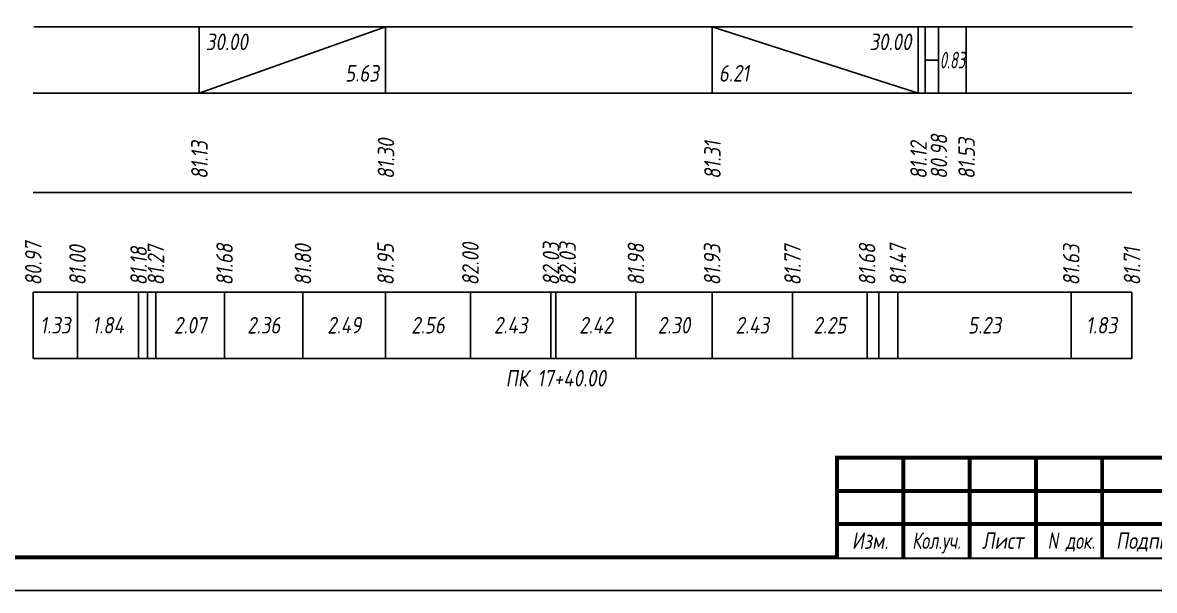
# Model space of a CAD drawing. Extents: x -717 to 1451, y -133302 to 233.
# Drawn here: x 77.1 to 247.8, y -27080.4 to -26994.8 of the extents above; entities that cross this region are included whole.
import ezdxf
from ezdxf.enums import TextEntityAlignment as Align

# ---------------------------------------------------------------- set-up
doc = ezdxf.new("R2010")
doc.units = 0
for name, color, linetype in [('Зарамочное оформление', 7, 'Continuous'), ('Код_510', 7, 'Continuous'), ('Код_516', 1, 'Continuous'), ('Подписи поперечников', 7, 'Continuous'), ('Таблица', 7, 'Continuous')]:
    doc.layers.add(name, color=color, linetype=linetype)
doc.styles.add('М', font='romand.shx', dxfattribs={"width": 0.8, "oblique": 10, "height": 2.5})

# ---------------------------------------------------------------- blocks, each defined once
blk = doc.blocks.new('Штамп')
at = {"linetype": 'Continuous'}
blk.add_wipeout([(199.95, -411.25), (384.95, -411.25), (384.95, -426.25), (199.95, -426.25)], dxfattribs=at).dxf.layer = 'Зарамочное оформление'
at = {"layer": 'Зарамочное оформление', "linetype": 'Continuous', "lineweight": -3, "const_width": 0.6, "flags": 128}
for points in [[(199.95, -426.25), (199.95, -411.25), (384.95, -411.25)], [(209.95, -411.25), (209.95, -426.25)], [(219.95, -411.25), (219.95, -426.25)], [(229.95, -411.25), (229.95, -426.25)], [(239.95, -411.25), (239.95, -426.25)], [(199.95, -416.25), (264.95, -416.25)], [(199.95, -421.25), (264.95, -421.25)]]:
    blk.add_lwpolyline(points, dxfattribs=at)
at = {"layer": 'Зарамочное оформление', "linetype": 'Continuous', "style": 'М', "oblique": 10}
for s, width, p in [('Изм.', 0.8, (204.95, -423.75)), ('Кол.уч.', 0.7, (214.95, -423.75)), ('Лист', 0.8, (224.95, -423.75)), ('N док.', 0.7, (235.28, -423.75)), ('Подпись', 0.8, (247.45, -423.75))]:
    blk.add_text(s, height=2.5, dxfattribs=dict(at, width=width)).set_placement(p, align=Align.MIDDLE_CENTER)
blk = doc.blocks.new('шифр')
blk.add_blockref('Штамп', (0, -26709))

msp = doc.modelspace()

# ---------------------------------------------------------------- linework, layer by layer
at = {"flags": 128}
msp.add_lwpolyline([(-30.054, -27080.421), (389.946, -27080.421), (389.946, -26783.421), (-30.054, -26783.421)], close=True, dxfattribs=at)
at = {"const_width": 0.6, "flags": 128}
msp.add_lwpolyline([(-10.054, -27075.421), (384.946, -27075.421), (384.946, -26788.421), (-10.054, -26788.421)], close=True, dxfattribs=at)
at = {"layer": 'Код_510'}
for p, q in [((78.761, -27045.421), (78.761, -27035.421)), ((85.42, -27045.421), (85.42, -27035.421)), ((94.64, -27045.421), (94.64, -27035.421)), ((95.985, -27045.421), (95.985, -27035.421)), ((97.25, -27045.421), (97.25, -27035.421)), ((107.604, -27045.421), (107.604, -27035.421)), ((119.427, -27045.421), (119.427, -27035.421)), ((131.887, -27045.421), (131.887, -27035.421)), ((144.681, -27045.421), (144.681, -27035.421)), ((156.83, -27045.421), (156.83, -27035.421)), ((157.562, -27045.421), (157.562, -27035.421)), ((169.642, -27045.421), (169.642, -27035.421)), ((181.129, -27045.421), (181.129, -27035.421)), ((193.26, -27045.421), (193.26, -27035.421)), ((204.504, -27045.421), (204.504, -27035.421)), ((206.28, -27045.421), (206.28, -27035.421)), ((209.159, -27045.421), (209.159, -27035.421)), ((235.287, -27045.421), (235.287, -27035.421)), ((244.45, -27045.421), (244.45, -27035.421))]:
    msp.add_line(p, q, dxfattribs=at)
at = {"layer": 'Код_516'}
for p, q in [((103.761, -27005.421), (103.761, -26995.421)), ((103.761, -27005.421), (131.887, -26995.421)), ((131.887, -27005.421), (131.887, -26995.421)), ((181.129, -27005.421), (181.129, -26995.421)), ((181.129, -26995.421), (212.203, -27005.421)), ((212.203, -27005.421), (212.203, -26995.421)), ((213.282, -27005.421), (213.282, -26995.421)), ((215.282, -27005.421), (215.282, -26995.421)), ((219.45, -27005.421), (219.45, -26995.421)), ((213.282, -27000.421), (215.282, -27000.421))]:
    msp.add_line(p, q, dxfattribs=at)
at = {"layer": 'Таблица'}
for p, q in [((78.815, -26995.421), (244.504, -26995.421)), ((78.761, -27005.421), (244.45, -27005.421)), ((78.761, -27020.421), (244.45, -27020.421)), ((78.761, -27035.421), (244.45, -27035.421)), ((78.761, -27045.421), (244.45, -27045.421))]:
    msp.add_line(p, q, dxfattribs=at)

# ---------------------------------------------------------------- texts
at = {"layer": 'Код_510', "style": 'М', "oblique": 10, "width": 0.8}
for s, p in [('80.97', (78.761, -27034.421)), ('81.95', (131.887, -27034.421)), ('82.00', (144.681, -27034.421)), ('82.03', (156.83, -27034.421)), ('82.03', (159.33, -27034.421)), ('81.98', (169.642, -27034.421)), ('81.47', (209.159, -27034.421)), ('81.00', (85.42, -27034.421)), ('81.18', (94.64, -27034.421)), ('81.27', (97.25, -27034.421)), ('81.68', (107.604, -27034.421)), ('81.80', (119.427, -27034.421)), ('81.93', (181.129, -27034.421)), ('81.77', (193.26, -27034.421)), ('81.68', (204.504, -27034.421)), ('81.63', (235.287, -27034.421)), ('81.71', (244.45, -27034.421))]:
    msp.add_text(s, height=2.5, rotation=90, dxfattribs=at).set_placement(p, align=Align.MIDDLE_LEFT)
for s, p in [('1.33', (82.091, -27040.421)), ('1.84', (90.03, -27040.421)), ('2.07', (102.427, -27040.421)), ('2.36', (113.516, -27040.421)), ('2.49', (125.657, -27040.421)), ('2.56', (138.284, -27040.421)), ('2.43', (150.756, -27040.421)), ('2.42', (163.602, -27040.421)), ('2.30', (175.385, -27040.421)), ('2.43', (187.194, -27040.421)), ('2.25', (198.882, -27040.421)), ('5.23', (222.223, -27040.421)), ('1.83', (239.869, -27040.421))]:
    msp.add_text(s, height=2.5, dxfattribs=at).set_placement(p, align=Align.MIDDLE_CENTER)
at = {"layer": 'Код_516', "style": 'М', "oblique": 10, "width": 0.8}
msp.add_text('30.00', height=2.5, dxfattribs=at).set_placement((104.761, -26996.421), align=Align.TOP_LEFT)
msp.add_text('30.00', height=2.5, dxfattribs=at).set_placement((211.203, -26996.421), align=Align.TOP_RIGHT)
at = {"layer": 'Код_516', "style": 'М', "oblique": 10, "width": 0.6}
msp.add_text('0.83', height=2.5, dxfattribs=at).set_placement((217.366, -27000.421), align=Align.MIDDLE_CENTER)
at = {"layer": 'Код_516', "style": 'М', "oblique": 10, "width": 0.8}
msp.add_text('5.63', height=2.5, dxfattribs=at).set_placement((130.887, -27004.421), align=Align.BOTTOM_RIGHT)
msp.add_text('6.21', height=2.5, dxfattribs=at).set_placement((182.129, -27004.421), align=Align.BOTTOM_LEFT)
for s, p in [('81.13', (103.815, -27018.371)), ('81.30', (131.942, -27018.371)), ('81.31', (181.183, -27018.371)), ('81.12', (212.258, -27018.371)), ('80.98', (215.337, -27018.371)), ('81.53', (219.504, -27018.371))]:
    msp.add_text(s, height=2.5, rotation=90, dxfattribs=at).set_placement(p, align=Align.MIDDLE_LEFT)
at = {"layer": 'Подписи поперечников', "style": 'М', "oblique": 10, "width": 0.8}
msp.add_text('ПК 17+40.00', height=2.5, dxfattribs=at).set_placement((157.562, -27050.421), align=Align.BOTTOM_CENTER)

# ---------------------------------------------------------------- next in the draw order: block references
msp.add_blockref('шифр', (0, 59.829))

doc.saveas('drawing.dxf')
